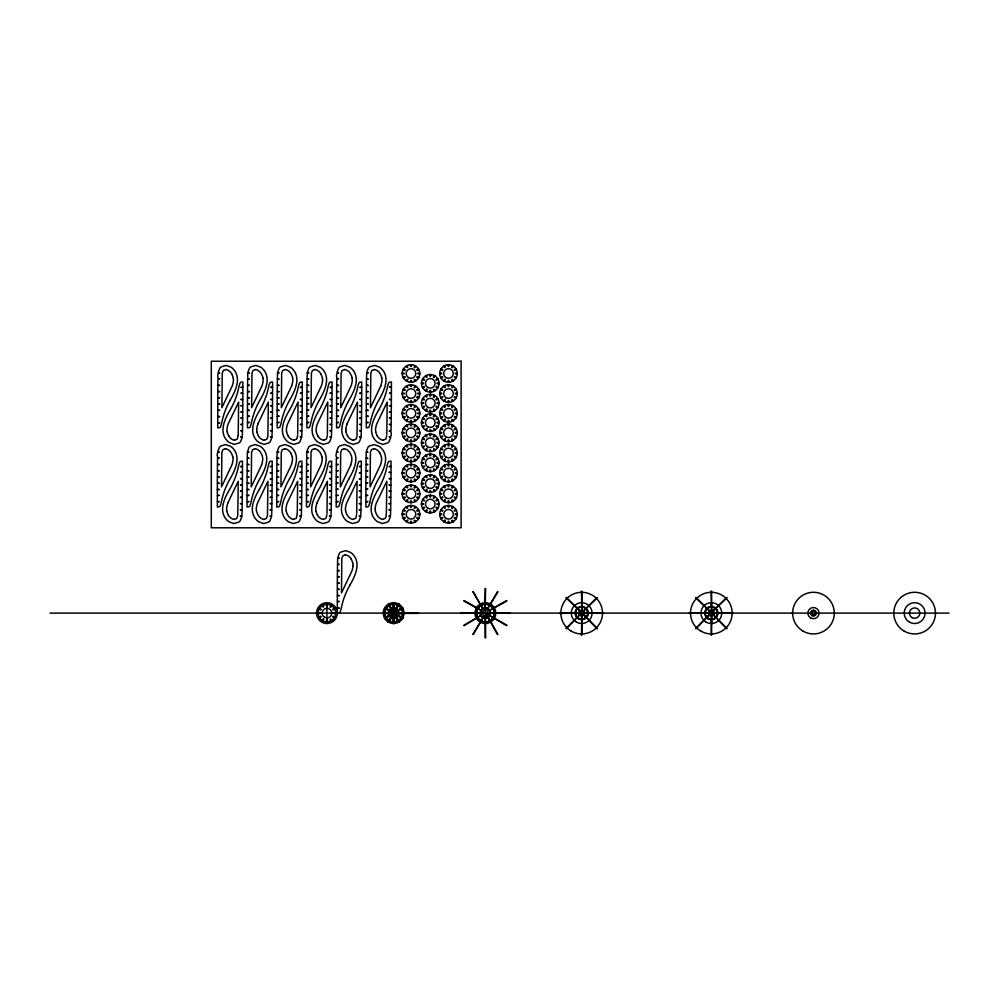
<?xml version="1.0" encoding="UTF-8"?>
<svg xmlns="http://www.w3.org/2000/svg" width="999" height="999" viewBox="0 0 999 999"><rect width="100%" height="100%" fill="white"/><g stroke="black" fill="none" stroke-linecap="round" stroke-linejoin="round"><path stroke-width="1.5" d="M326.548 621.927C325.824 619.43 328.009 619.43 327.285 621.927M326.548 604.295C325.824 606.793 328.009 606.793 327.285 604.295M386.825 613.473L386.825 612.749M393.281 623.026L393.281 619.929L394.006 619.929L394.006 623.026M393.281 603.196L393.281 606.293L394.006 606.293L394.006 603.196M400.462 613.473L400.462 612.749M410.639 523.101C409.915 520.604 412.088 520.604 411.363 523.101M410.639 505.469C409.915 507.954 412.088 507.967 411.363 505.469M410.639 502.647C409.915 500.162 412.088 500.162 411.363 502.647M410.639 485.014C409.915 487.512 412.088 487.512 411.363 485.014M410.639 481.88C409.915 479.395 412.088 479.395 411.363 481.88M410.639 464.248C409.915 466.745 412.088 466.745 411.363 464.26M410.639 461.838C409.915 459.34 412.088 459.34 411.363 461.838M410.639 444.205C409.915 446.69 412.088 446.69 411.363 444.205M410.639 441.67C409.915 439.185 412.088 439.185 411.363 441.67M410.639 424.038C409.915 426.536 412.088 426.536 411.363 424.038M410.639 422.165C409.915 419.667 412.088 419.667 411.363 422.165M410.639 404.533C409.915 407.03 412.088 407.03 411.363 404.533M410.639 402.372C409.915 399.875 412.088 399.875 411.363 402.372M410.639 384.74C409.915 387.237 412.088 387.237 411.363 384.74M410.639 382.305C409.915 379.807 412.088 379.807 411.363 382.305M410.639 364.672C409.915 367.17 412.088 367.17 411.363 364.672M429.895 512.874C429.17 510.377 431.356 510.377 430.619 512.874M429.895 495.242C429.17 497.739 431.356 497.739 430.619 495.242M429.895 492.432C429.17 489.935 431.356 489.935 430.619 492.432M429.895 474.8C429.17 477.297 431.356 477.297 430.619 474.8M429.895 471.665C429.17 469.168 431.356 469.168 430.619 471.665M429.895 454.033C429.17 456.531 431.356 456.531 430.619 454.033M429.895 451.61C429.17 449.113 431.356 449.113 430.619 451.61M429.895 433.978C429.17 436.476 431.356 436.476 430.619 433.978M429.895 431.456C429.17 428.958 431.356 428.958 430.619 431.456M429.895 413.823C429.17 416.321 431.356 416.321 430.619 413.823M429.895 411.938C429.17 409.44 431.356 409.44 430.619 411.938M429.895 394.305C429.17 396.803 431.356 396.803 430.619 394.305M429.895 392.157C429.17 389.66 431.356 389.66 430.619 392.157M429.895 374.525C429.17 377.023 431.356 377.023 430.619 374.525M448.126 523.101C447.402 520.604 449.587 520.604 448.863 523.101M448.139 505.469C447.402 507.954 449.587 507.967 448.863 505.469M448.126 502.647C447.402 500.162 449.587 500.162 448.863 502.647M448.139 485.014C447.402 487.512 449.587 487.512 448.863 485.014M448.126 481.88C447.402 479.395 449.587 479.395 448.863 481.88M448.139 464.248C447.402 466.745 449.587 466.745 448.863 464.26M448.126 461.838C447.402 459.34 449.587 459.34 448.863 461.838M448.139 444.205C447.402 446.69 449.587 446.69 448.863 444.205M448.126 441.67C447.402 439.185 449.587 439.185 448.863 441.67M448.139 424.038C447.402 426.536 449.587 426.536 448.863 424.038M448.126 422.165C447.402 419.667 449.587 419.667 448.863 422.165M448.139 404.533C447.402 407.03 449.587 407.03 448.863 404.533M448.126 402.372C447.402 399.875 449.587 399.875 448.863 402.372M448.139 384.74C447.402 387.237 449.587 387.237 448.863 384.74M448.126 382.305C447.402 379.807 449.587 379.807 448.863 382.305M448.139 364.672C447.402 367.17 449.587 367.17 448.863 364.672M559.79 613.374L579.645 613.111L559.79 612.849M480.544 612.899L460.714 613.374M297.665 434.24L298.064 402.098L287.612 423.901A22.29 22.29 0 0 0 286.388 429.358L286.426 429.657A8.254 8.254 0 0 0 286.563 431.718M297.265 513.411L297.665 481.268L287.213 503.059A22.29 22.29 0 0 0 286.001 508.528L286.026 508.966A8.254 8.254 0 0 0 286.176 510.889M327.372 434.24L327.772 402.098L317.32 423.901A22.29 22.29 0 0 0 316.096 429.358L316.134 429.657A8.254 8.254 0 0 0 316.283 431.718M326.985 513.411L327.372 481.268L316.92 503.059M356.693 513.411L357.093 481.268L346.641 503.059A22.29 22.29 0 0 0 345.417 508.528L345.454 508.966A8.254 8.254 0 0 0 345.592 510.889M386.8 434.24L387.2 402.098L376.748 423.901A22.29 22.29 0 0 0 375.524 429.358L375.562 429.657A8.254 8.254 0 0 0 375.699 431.718M297.252 513.998L296.378 518.169L293.594 519.368M386.376 514.285L386.8 481.268L376.348 503.059A22.29 22.29 0 0 0 375.137 508.528M238.212 435.414L238.636 402.098L228.184 423.901A22.29 22.29 0 0 0 226.96 429.358L226.998 429.657A8.254 8.254 0 0 0 227.148 431.718M326.948 514.685L325.974 518.319L323.301 519.368M356.655 514.685L355.769 518.219L353.147 519.355M386.376 514.685L385.452 518.256L382.729 519.368M238.199 435.539L237.287 439.085L234.565 440.197M297.627 435.539L296.715 439.085L293.981 440.197M327.347 435.514L326.423 439.085L323.701 440.197M386.763 435.539L385.851 439.085L383.117 440.197M292.432 459.552L292.457 459.115A8.254 8.254 0 0 0 292.295 457.192M256.731 429.358L256.718 429.657A8.254 8.254 0 0 0 256.855 431.718M345.866 429.358L345.854 429.657A8.254 8.254 0 0 0 345.991 431.718M233.404 380.382L233.429 379.945A8.254 8.254 0 0 0 233.267 378.022M322.54 380.382L322.565 379.945A8.254 8.254 0 0 0 322.402 378.022M352.984 565.646L352.997 565.209A8.254 8.254 0 0 0 352.847 563.274M369.705 502.947L368.668 506.118A2.56 2.56 0 0 1 367.732 506.793L365.921 507.017L365.909 502.072L367.919 501.56L365.909 501.56L365.909 495.829L367.919 495.317L365.909 495.317L365.909 489.585L367.919 489.06L365.909 489.06L365.921 483.341L367.919 482.817L365.921 482.817L365.934 477.097L367.919 477.097L365.946 476.573L365.971 470.854L367.919 470.854L365.984 470.329L366.034 464.597L367.919 464.597L366.034 464.085L366.109 458.354L367.919 458.354L366.109 457.842L366.271 452.11L367.919 452.11L366.333 451.598L367.894 447.415A6.356 6.356 0 0 1 369.318 446.016L374.275 444.567L378.983 446.266A11.751 11.751 0 0 1 381.243 448.039C389.985 456.993 383.778 470.092 378.471 479.058A75.287 75.287 0 0 0 369.705 502.947M261.588 465.022L251.224 486.875L251.561 452.584L252.572 449.687L255.132 448.751M291.696 385.864L281.331 407.704L281.668 373.414L282.68 370.517L285.239 369.58M350.724 465.022L340.359 486.875L340.696 452.584L341.708 449.687L344.268 448.751M380.819 385.864L370.467 407.704L370.804 373.414L371.815 370.517L374.375 369.58M227.784 503.059L238.237 481.268L237.75 515.546L236.701 518.469L234.166 519.368M257.892 423.901L268.344 402.098L267.857 436.388L266.845 439.273L264.273 440.197M347.028 423.901L357.48 402.098L356.993 436.388L355.944 439.298L353.409 440.197M489.522 615.621L506.868 625.212M489.647 615.396L506.605 625.661M230.307 399.887C235.614 390.921 241.82 377.834 233.079 368.881A11.751 11.751 0 0 0 230.806 367.095L226.099 365.397L221.154 366.858A6.356 6.356 0 0 0 219.73 368.244L218.169 372.427L219.743 372.939C216.746 371.865 217.158 380.007 219.743 378.671L217.944 379.195L217.869 384.915L219.743 385.439L217.869 385.439L217.819 391.158L219.743 391.683L217.807 391.683L217.782 397.402L219.743 397.927L217.77 397.927L217.77 399.325L217.757 403.646L219.743 404.17L217.757 404.17L217.745 409.902L219.743 410.414L217.745 410.414L217.745 416.146L219.743 416.658L217.745 416.658L217.745 422.39L219.743 422.914L217.745 422.914L217.757 427.859L219.568 427.622A2.56 2.56 0 0 0 220.504 426.948L221.541 423.776A75.287 75.287 0 0 1 230.344 399.912M319.443 399.887C324.75 390.921 330.956 377.834 322.215 368.881A11.751 11.751 0 0 0 319.942 367.095L315.234 365.397L310.289 366.858A6.356 6.356 0 0 0 308.866 368.244L307.305 372.427L308.878 372.939L307.242 372.939L307.08 378.671L308.878 379.195L307.08 379.195L307.005 384.915L308.878 385.439L307.005 385.439L306.955 391.158L308.878 391.683L306.943 391.683L306.918 397.402L308.878 397.927L306.905 397.927L306.893 403.646L308.878 403.646L306.893 404.17L306.88 409.902L308.878 409.902L306.88 410.414L306.88 416.146L308.878 416.146L306.88 416.658L306.88 422.39L308.878 422.39L306.88 422.914L306.893 427.859L308.703 427.622A2.56 2.56 0 0 0 309.64 426.948L310.677 423.776A75.287 75.287 0 0 1 319.48 399.912M348.763 479.058C354.071 470.092 360.264 457.005 351.536 448.039A11.751 11.751 0 0 0 349.263 446.266L344.555 444.567L339.61 446.016A6.356 6.356 0 0 0 338.186 447.415L336.626 451.598L338.199 452.11C335.164 450.986 335.427 459.228 338.199 457.842L336.388 458.354L336.326 464.085L338.199 464.597L336.313 464.597L336.263 470.329L338.199 470.854L336.263 470.854L336.226 476.573L338.199 477.097L336.226 477.097L336.213 481.718L336.201 482.817L338.199 482.817L336.201 483.341L336.188 489.06L338.199 489.06L336.188 489.585L336.188 495.317L338.199 495.317L336.188 495.829L336.201 501.56L338.199 501.56L336.201 502.072L336.213 507.017L338.012 506.793A2.56 2.56 0 0 0 338.961 506.118L339.997 502.947A75.287 75.287 0 0 1 348.801 479.083M349.875 585.139C355.194 576.173 361.388 563.086 352.647 554.133A11.751 11.751 0 0 0 350.387 552.347L345.679 550.649L340.721 552.11A6.356 6.356 0 0 0 339.31 553.496L337.737 557.679L339.323 558.204L337.674 558.204L337.525 563.923L339.323 564.447L337.512 564.447L337.437 570.167L339.323 570.691L337.437 570.691L337.387 576.411L339.323 576.935L337.375 576.935L337.35 582.654L339.323 583.179L337.35 583.179L337.325 588.911L339.323 589.422L337.325 589.422L337.312 595.154L339.323 595.666L337.312 595.666L337.312 601.398L339.323 601.398L337.312 601.922L337.312 607.642L339.323 608.166L337.312 608.166L337.325 613.111A10.415 10.415 0 0 1 321.715 622.127A10.415 10.415 0 0 1 321.715 604.095A10.415 10.415 0 0 1 337.325 613.111M259.515 489.035C254.171 497.989 247.914 511.051 256.606 520.042A11.751 11.751 0 0 0 258.866 521.828L263.574 523.551L268.531 522.115A6.356 6.356 0 0 0 269.955 520.729L271.541 516.558L269.955 516.033L271.603 516.046L271.79 510.314L269.992 509.79L271.79 509.802L271.89 504.07L270.017 503.546L271.903 503.546L271.978 497.827L270.042 497.302L271.978 497.302L272.04 491.583L270.067 491.046L272.04 491.058L272.09 485.339L270.092 485.327L272.09 484.815L272.128 479.095L270.13 479.083L272.128 478.571L272.165 472.839L270.155 472.839L272.165 472.327L272.178 466.595L270.18 466.595L272.19 466.083L272.203 461.138L270.392 461.363A2.56 2.56 0 0 0 269.443 462.025L268.394 465.197A75.287 75.287 0 0 1 259.49 489.023M378.758 409.877C373.414 418.818 367.157 431.88 375.849 440.871A11.751 11.751 0 0 0 378.109 442.657L382.817 444.38L387.774 442.944A6.356 6.356 0 0 0 389.198 441.558L390.771 437.387L389.198 436.863C392.232 437.987 391.795 429.682 389.223 431.143L391.034 430.631L391.133 424.9L389.26 424.375L391.146 424.388L391.221 418.656L389.285 418.131L391.221 418.131L391.283 412.412L389.31 411.888L391.283 411.888L391.308 409.078L391.333 406.168L389.335 405.631L391.333 405.644L391.371 399.925L389.373 399.388L391.371 399.4L391.408 393.681L389.398 393.144L391.408 393.156L391.421 387.425L389.423 386.9L391.421 386.913L391.433 381.968L389.635 382.192A2.56 2.56 0 0 0 388.686 382.854L387.637 386.026A75.287 75.287 0 0 1 378.733 409.852M348.651 489.035C343.306 497.989 337.05 511.051 345.741 520.042A11.751 11.751 0 0 0 348.002 521.828L352.709 523.551L357.667 522.115A6.356 6.356 0 0 0 359.091 520.729L360.676 516.558L359.091 516.033L360.739 516.046L360.926 510.314L359.128 509.79L360.926 509.802L361.026 504.07L359.153 503.546L361.039 503.546L361.114 497.827L359.178 497.302L361.114 497.302L361.176 491.583L359.203 491.046L361.176 491.058L361.226 485.339L359.228 485.327L361.226 484.815L361.263 479.095L359.265 479.083L361.263 478.571L361.301 472.839L359.29 472.839L361.301 472.327L361.313 466.595L359.315 466.595L361.326 466.083L361.338 461.138L359.528 461.363A2.56 2.56 0 0 0 358.579 462.025L357.53 465.197A75.287 75.287 0 0 1 348.626 489.023M406.281 380.944A8.829 8.829 0 0 1 406.905 365.671A8.829 8.829 0 0 1 419.817 373.851A8.829 8.829 0 0 1 406.281 380.944L407.28 379.208L407.904 379.583L406.905 381.306M415.097 365.671L414.098 367.407L414.722 367.769L415.721 366.034M406.281 401.011A8.829 8.829 0 0 1 406.905 385.739A8.829 8.829 0 0 1 419.817 393.931A8.829 8.829 0 0 1 406.281 401.011L407.28 399.288L407.904 399.65L406.905 401.373M415.097 385.739L414.098 387.475L414.722 387.837L415.721 386.113M406.281 420.804A8.829 8.829 0 0 1 406.905 405.532A8.829 8.829 0 0 1 419.817 413.711A8.829 8.829 0 0 1 406.281 420.804L407.28 419.068L407.904 419.43L406.905 421.166M415.097 405.532L414.098 407.255L414.722 407.629L415.721 405.894M425.537 390.784A8.829 8.829 0 0 1 426.161 375.524A8.829 8.829 0 0 1 439.073 383.703A8.829 8.829 0 0 1 425.537 390.784L426.536 389.061L427.172 389.423L426.173 391.158M434.353 375.524L433.354 377.247L433.978 377.61L434.99 375.886M406.281 440.309A8.829 8.829 0 0 1 406.905 425.037A8.829 8.829 0 0 1 419.817 433.229A8.829 8.829 0 0 1 406.281 440.309L407.28 438.586L407.904 438.948L406.905 440.671M415.097 425.037L414.098 426.773L414.722 427.135L415.721 425.412M425.537 410.577A8.829 8.829 0 0 1 426.161 395.304A8.829 8.829 0 0 1 439.073 403.484A8.829 8.829 0 0 1 425.537 410.577L426.536 408.841L427.172 409.215L426.173 410.939M434.353 395.304L433.354 397.04L433.978 397.402L434.99 395.666M443.768 380.944A8.829 8.829 0 0 1 444.405 365.671A8.829 8.829 0 0 1 457.317 373.851A8.829 8.829 0 0 1 443.768 380.944L444.767 379.208L445.404 379.583L444.405 381.306M452.584 365.671L451.585 367.407L452.222 367.769L453.221 366.034M406.281 460.464A8.829 8.829 0 0 1 406.905 445.204A8.829 8.829 0 0 1 419.817 453.384A8.829 8.829 0 0 1 406.281 460.464L407.28 458.741L407.904 459.103L406.905 460.839M415.097 445.204L414.098 446.928L414.722 447.29L415.721 445.566M425.537 430.094A8.829 8.829 0 0 1 426.161 414.822A8.829 8.829 0 0 1 439.073 423.002A8.829 8.829 0 0 1 425.537 430.094L426.536 428.359L427.172 428.721L426.173 430.457M434.353 414.822L433.354 416.546L433.978 416.92L434.99 415.184M443.768 401.011A8.829 8.829 0 0 1 444.405 385.739A8.829 8.829 0 0 1 457.317 393.931A8.829 8.829 0 0 1 443.768 401.011L444.767 399.288L445.404 399.65L444.405 401.373M452.584 385.739L451.585 387.475L452.222 387.837L453.221 386.113M322.19 620.566A8.829 8.829 0 0 1 322.827 605.294A8.829 8.829 0 0 1 335.726 613.473A8.829 8.829 0 0 1 322.19 620.566L323.189 618.831L323.826 619.193L322.827 620.928M331.006 605.294L330.007 607.017L330.644 607.392L331.643 605.656M406.281 480.519A8.829 8.829 0 0 1 406.905 465.247A8.829 8.829 0 0 1 419.817 473.439A8.829 8.829 0 0 1 406.281 480.519L407.28 478.796L407.904 479.158L406.905 480.894M415.097 465.259L414.098 466.983L414.722 467.345L415.721 465.621M425.537 450.249A8.829 8.829 0 0 1 426.161 434.977A8.829 8.829 0 0 1 439.073 443.156A8.829 8.829 0 0 1 425.537 450.249L426.536 448.514L427.172 448.876L426.173 450.611M434.353 434.977L433.354 436.713L433.978 437.075L434.99 435.339M443.768 420.804A8.829 8.829 0 0 1 444.405 405.532A8.829 8.829 0 0 1 457.317 413.711A8.829 8.829 0 0 1 443.768 420.804L444.767 419.068L445.404 419.43L444.405 421.166M452.584 405.532L451.585 407.255L452.222 407.629L453.221 405.894M406.281 501.286A8.829 8.829 0 0 1 406.905 486.014A8.829 8.829 0 0 1 419.817 494.205A8.829 8.829 0 0 1 406.281 501.286L407.28 499.562L407.904 499.925L406.905 501.66M415.097 486.026L414.098 487.749L414.722 488.111L415.721 486.388M425.537 470.304A8.829 8.829 0 0 1 426.161 455.032A8.829 8.829 0 0 1 439.073 463.211A8.829 8.829 0 0 1 425.537 470.304L426.536 468.568L427.172 468.931L426.173 470.666M434.353 455.032L433.354 456.755L433.978 457.13L434.99 455.394M443.768 440.309A8.829 8.829 0 0 1 444.405 425.037A8.829 8.829 0 0 1 457.317 433.229A8.829 8.829 0 0 1 443.768 440.309L444.767 438.586L445.404 438.948L444.405 440.671M452.584 425.037L451.585 426.773L452.222 427.135L453.221 425.412M406.281 521.728A8.829 8.829 0 0 1 406.905 506.468A8.829 8.829 0 0 1 419.817 514.647A8.829 8.829 0 0 1 406.281 521.728L407.28 520.004L407.904 520.367L406.905 522.102M415.097 506.468L414.098 508.191L414.722 508.553L415.721 506.83M425.537 491.071A8.829 8.829 0 0 1 426.161 475.799A8.829 8.829 0 0 1 439.073 483.978A8.829 8.829 0 0 1 425.537 491.071L426.536 489.335L427.172 489.697L426.173 491.433M434.353 475.799L433.354 477.522L433.978 477.897L434.99 476.161M443.768 460.464A8.829 8.829 0 0 1 444.405 445.204A8.829 8.829 0 0 1 457.317 453.384A8.829 8.829 0 0 1 443.768 460.464L444.767 458.741L445.404 459.103L444.405 460.839M452.584 445.204L451.585 446.928L452.222 447.29L453.221 445.566M425.537 511.513A8.829 8.829 0 0 1 426.161 496.241A8.829 8.829 0 0 1 439.073 504.42A8.829 8.829 0 0 1 425.537 511.513L426.536 509.777L427.172 510.139L426.173 511.875M434.353 496.241L433.354 497.977L433.978 498.339L434.99 496.603M443.768 480.519A8.829 8.829 0 0 1 444.405 465.247A8.829 8.829 0 0 1 457.317 473.439A8.829 8.829 0 0 1 443.768 480.519L444.767 478.796L445.404 479.158L444.405 480.894M452.584 465.259L451.585 466.983L452.222 467.345L453.221 465.621M443.768 501.286A8.829 8.829 0 0 1 444.405 486.014A8.829 8.829 0 0 1 457.317 494.205A8.829 8.829 0 0 1 443.768 501.286L444.767 499.562L445.404 499.925L444.405 501.66M452.584 486.026L451.585 487.749L452.222 488.111L453.221 486.388M387.562 610.014L387.924 609.378M443.768 521.728A8.829 8.829 0 0 1 444.405 506.468A8.829 8.829 0 0 1 457.317 514.647A8.829 8.829 0 0 1 443.768 521.728L444.767 520.004L445.404 520.367L444.405 522.102M452.584 506.468L451.585 508.191L452.222 508.553L453.221 506.83M388.124 621.94L398.526 603.92M398.176 604.857L397.477 606.88M388.436 622.127L392.907 614.397M394.393 611.825L398.851 604.095M388.761 622.302L399.163 604.27M399.363 616.833L399.725 616.196M472.827 634.328L483.191 617.419L473.276 634.59M497.939 591.883L487.562 608.803L497.49 591.62M482.879 617.857L483.029 617.345A4.933 4.933 0 0 0 490.309 613.111A4.933 4.933 0 0 0 482.904 608.841A4.933 4.933 0 0 0 482.904 617.382L482.829 617.22M566.021 628.408L580.044 614.385L566.396 628.771M596.99 597.439L582.966 611.463L597.365 597.814M695.679 628.408L709.702 614.385L696.053 628.771M726.648 597.439L712.624 611.463L727.01 597.814M472.827 591.883L483.141 608.816M497.477 634.59L488.012 617.157L497.927 634.328M480.756 605.382L480.881 605.307A8.979 8.979 0 0 1 494.368 613.111L494.38 612.961M403.184 377.585L404.92 376.586L405.282 377.222L403.546 378.221M418.456 368.768L416.72 369.767L417.082 370.404L418.818 369.405M403.184 397.652L404.92 396.653L405.282 397.29L403.546 398.289M418.456 388.836L416.72 389.835L417.082 390.472L418.818 389.473M422.44 387.425L424.175 386.426L424.538 387.063L422.802 388.062M437.712 378.609L435.976 379.608L436.351 380.244L438.074 379.245M440.684 377.585L442.407 376.586L442.769 377.222L441.046 378.221M455.944 368.768L454.22 369.767L454.582 370.404L456.318 369.405M403.184 417.445L404.92 416.446L405.282 417.07L403.546 418.069M418.456 408.628L416.72 409.627L417.082 410.252L418.818 409.253M422.44 407.217L424.175 406.218L424.538 406.843L422.802 407.842M437.712 398.401L435.976 399.4L436.351 400.025L438.074 399.026M440.684 397.652L442.407 396.653L442.769 397.29L441.046 398.289M455.944 388.836L454.22 389.835L454.582 390.472L456.318 389.473M403.184 436.95L404.92 435.951L405.282 436.588L403.546 437.587M418.456 428.134L416.72 429.133L417.082 429.77L418.818 428.771M422.44 426.735L424.175 425.736L424.538 426.361L422.802 427.36M437.712 417.919L435.976 418.918L436.351 419.543L438.074 418.544M440.684 417.445L442.407 416.446L442.769 417.07L441.046 418.069M455.944 408.628L454.22 409.627L454.582 410.252L456.318 409.253M403.184 457.105L404.92 456.106L405.282 456.743L403.546 457.742M418.456 448.289L416.72 449.288L417.082 449.925L418.818 448.926M422.44 446.89L424.175 445.891L424.538 446.516L422.802 447.515M437.712 438.074L435.976 439.073L436.351 439.697L438.074 438.698M440.684 436.95L442.407 435.951L442.769 436.588L441.046 437.587M455.944 428.134L454.22 429.133L454.582 429.77L456.318 428.771M403.184 477.16L404.92 476.161L405.282 476.798L403.546 477.797M418.456 468.344L416.72 469.343L417.082 469.98L418.818 468.981M422.44 466.945L424.175 465.946L424.538 466.57L422.802 467.569M437.712 458.129L435.976 459.128L436.351 459.752L438.074 458.753M440.684 457.105L442.407 456.106L442.769 456.743L441.046 457.742M455.944 448.289L454.22 449.288L454.582 449.925L456.318 448.926M403.184 497.927L404.92 496.928L405.282 497.564L403.546 498.563M418.456 489.11L416.72 490.109L417.082 490.746L418.818 489.747M422.44 487.712L424.175 486.713L424.538 487.337L422.802 488.336M437.712 478.896L435.976 479.895L436.351 480.519L438.074 479.52M440.684 477.16L442.407 476.161L442.769 476.798L441.046 477.797M455.944 468.344L454.22 469.343L454.582 469.98L456.318 468.981M403.184 518.369L404.92 517.37L405.282 518.006L403.546 519.005M418.456 509.552L416.72 510.551L417.082 511.188L418.818 510.189M422.44 508.154L424.175 507.155L424.538 507.779L422.802 508.778M437.712 499.338L435.976 500.337L436.351 500.961L438.074 499.962M440.684 497.927L442.407 496.928L442.769 497.564L441.046 498.563M455.944 489.11L454.22 490.109L454.582 490.746L456.318 489.747M440.684 518.369L442.407 517.37L442.769 518.006L441.046 519.005M455.944 509.552L454.22 510.551L454.582 511.188L456.318 510.189M319.106 617.207L320.829 616.196L321.191 616.833L319.468 617.832M334.365 608.379L332.642 609.378L333.004 610.014L334.727 609.015M384.453 617.994L402.472 607.592M384.627 618.319L392.357 613.848M396.216 611.625L402.659 607.904M384.815 618.631L402.847 608.216M482.742 609.065L473.276 591.62M463.898 625.212L481.068 615.297L464.148 625.661M506.605 600.549L489.423 610.476L506.868 600.998M338.149 613.111L339.136 612.874A2.56 2.56 0 0 0 340.085 612.2L341.109 609.028A75.287 75.287 0 0 1 349.912 585.164M264.011 519.355L266.471 518.406L267.47 515.546L267.957 481.268L257.505 503.059A22.29 22.29 0 0 0 256.281 508.528L256.318 508.966A8.254 8.254 0 0 0 256.456 510.889M225.811 369.58L223.252 370.517L222.253 373.301L221.903 407.704L232.268 385.864A22.29 22.29 0 0 0 233.454 380.394M255.519 369.58L252.997 370.492L251.973 373.301L251.623 407.704L261.975 385.864A22.29 22.29 0 0 0 263.174 380.394L263.137 379.945A8.254 8.254 0 0 0 262.987 378.022M314.947 369.58L312.387 370.517L311.388 373.301L311.039 407.704L321.403 385.864A22.29 22.29 0 0 0 322.59 380.394M344.655 369.58L342.133 370.492L341.109 373.301L340.759 407.704L351.111 385.864A22.29 22.29 0 0 0 352.31 380.394L352.272 379.945A8.254 8.254 0 0 0 352.123 378.022M225.424 448.751L222.889 449.662L221.865 452.472L221.516 486.875L231.868 465.022A22.29 22.29 0 0 0 233.067 459.565L233.029 459.115A8.254 8.254 0 0 0 232.879 457.192M284.84 448.751L282.28 449.687L281.281 452.472L280.944 486.875L291.296 465.022A22.29 22.29 0 0 0 292.482 459.565M314.56 448.751L312.025 449.662L311.001 452.472L310.652 486.875L321.004 465.022A22.29 22.29 0 0 0 322.202 459.565L322.165 459.115A8.254 8.254 0 0 0 322.015 457.192M373.976 448.751L371.416 449.687L370.417 452.472L370.08 486.875L380.432 465.022A22.29 22.29 0 0 0 381.618 459.565L381.593 459.115A8.254 8.254 0 0 0 381.431 457.192M345.379 554.832L342.819 555.769L341.82 558.666L341.483 592.956L351.835 571.116A22.29 22.29 0 0 0 353.034 565.646M485.114 588.448L485.114 608.291L485.639 588.448M485.564 617.944L485.639 637.762M402.185 373.127L404.183 373.127L404.183 373.851L402.185 373.851M419.817 373.127L417.819 373.127L417.819 373.851L419.817 373.851M439.685 373.127L441.683 373.127L441.683 373.851L439.685 373.851M457.317 373.127L455.307 373.127L455.307 373.851L457.317 373.851M421.441 382.967L423.439 382.967L423.439 383.703L421.441 383.703M439.073 382.967L437.075 382.967L437.075 383.703L439.073 383.703M402.185 393.194L404.183 393.194L404.183 393.918L402.185 393.918M419.817 393.194L417.819 393.194L417.819 393.918L419.817 393.931M439.685 393.194L441.683 393.194L441.683 393.918L439.685 393.918M457.317 393.194L455.307 393.194L455.307 393.918L457.317 393.931M421.441 402.759L423.439 402.759L423.439 403.484L421.441 403.484M439.073 402.759L437.075 402.759L437.075 403.484L439.073 403.484M402.185 412.987L404.183 412.987L404.183 413.711L402.185 413.711M419.817 412.987L417.819 412.987L417.819 413.711L419.817 413.711M439.685 412.987L441.683 412.987L441.683 413.711L439.685 413.711M457.317 412.987L455.307 412.987L455.307 413.711L457.317 413.711M421.441 422.277L423.439 422.277L423.439 423.002L421.441 423.002M439.073 422.277L437.075 422.277L437.075 423.002L439.073 423.002M402.185 432.492L404.183 432.492L404.183 433.229L402.185 433.229M419.817 432.492L417.819 432.492L417.819 433.229L419.817 433.229M439.685 432.492L441.683 432.492L441.683 433.229L439.685 433.229M457.317 432.492L455.307 432.492L455.307 433.229L457.317 433.229M421.441 442.432L423.439 442.432L423.439 443.156L421.441 443.156M439.073 442.432L437.075 442.432L437.075 443.156L439.073 443.156M402.185 452.647L404.183 452.647L404.183 453.384L402.185 453.384M419.817 452.647L417.819 452.647L417.819 453.384L419.817 453.384M439.685 452.647L441.683 452.647L441.683 453.384L439.685 453.384M457.317 452.647L455.307 452.647L455.307 453.384L457.317 453.384M421.441 462.487L423.439 462.487L423.439 463.211L421.441 463.211M439.073 462.487L437.075 462.487L437.075 463.211L439.073 463.211M402.185 472.702L404.183 472.702L404.183 473.439L402.185 473.439M419.817 472.702L417.819 472.702L417.819 473.439L419.817 473.439M439.685 472.702L441.683 472.702L441.683 473.439L439.685 473.439M457.317 472.702L455.307 472.702L455.307 473.439L457.317 473.439M421.441 483.254L423.439 483.254L423.439 483.978L421.441 483.978M439.073 483.254L437.075 483.254L437.075 483.978L439.073 483.978M402.185 493.469L404.183 493.469L404.183 494.205L402.185 494.205M419.817 493.469L417.819 493.469L417.819 494.205L419.817 494.205M439.685 493.469L441.683 493.469L441.683 494.205L439.685 494.205M457.317 493.469L455.307 493.469L455.307 494.205L457.317 494.205M421.441 503.696L423.439 503.696L423.439 504.42L421.441 504.42M439.073 503.696L437.075 503.696L437.075 504.42L439.073 504.42M402.185 513.911L404.183 513.911L404.183 514.647L402.185 514.647M419.817 513.911L417.819 513.911L417.819 514.647L419.817 514.647M439.685 513.911L441.683 513.911L441.683 514.647L439.685 514.647M457.317 513.911L455.307 513.911L455.307 514.647L457.317 514.647M318.094 612.749L320.105 612.749L320.105 613.473L318.094 613.473M335.726 612.749L333.728 612.749L333.728 613.473L335.726 613.473M383.241 612.749L404.058 612.749M418.306 613.374L398.451 613.374L418.306 612.849M460.714 612.849L480.556 613.374M510.039 612.849L490.197 612.849L510.039 613.374M603.583 612.849L583.753 612.849L603.583 613.374M689.447 612.849L709.29 612.849L689.447 613.374M733.241 612.849L713.411 612.849L733.241 613.374M49.95 613.111L791.333 613.111M791.57 613.111L949.05 613.111M383.241 613.473L404.058 613.473M482.892 617.682L482.867 617.669A5.207 5.207 0 0 0 490.584 613.111L490.584 613.111A5.207 5.207 0 0 0 482.779 608.603A5.207 5.207 0 0 0 482.779 617.619L482.704 617.569M480.856 621.091L480.831 621.078A9.178 9.178 0 0 0 494.555 613.111A9.178 9.178 0 0 0 480.794 605.157A9.178 9.178 0 0 0 480.794 621.053L480.631 620.966M441.046 368.768L442.769 369.767L442.407 370.392L440.684 369.393M456.318 377.585L454.582 376.586L454.22 377.21L455.944 378.221M441.046 388.836L442.769 389.835L442.407 390.472L440.684 389.46M456.318 397.652L454.582 396.653L454.22 397.29L455.944 398.289M422.802 378.609L424.538 379.608L424.175 380.244L422.44 379.245M438.074 387.425L436.351 386.426L435.976 387.063L437.712 388.062M403.546 368.768L405.282 369.767L404.92 370.392L403.184 369.393M418.818 377.585L417.082 376.586L416.72 377.21L418.456 378.221M441.046 408.616L442.769 409.627L442.407 410.252L440.684 409.253M456.318 417.445L454.582 416.446L454.22 417.07L455.944 418.069M422.802 398.401L424.538 399.4L424.175 400.025L422.44 399.026M438.074 407.217L436.351 406.218L435.976 406.843L437.712 407.842M403.546 388.836L405.282 389.835L404.92 390.472L403.184 389.46M418.818 397.652L417.082 396.653L416.72 397.29L418.456 398.289M441.046 428.134L442.769 429.133L442.407 429.77L440.684 428.771M456.318 436.95L454.582 435.951L454.22 436.588L455.944 437.587M422.802 417.907L424.538 418.906L424.175 419.543L422.44 418.544M438.074 426.735L436.351 425.724L435.976 426.361L437.712 427.36M403.546 408.616L405.282 409.627L404.92 410.252L403.184 409.253M418.818 417.445L417.082 416.446L416.72 417.07L418.456 418.069M441.046 448.289L442.769 449.288L442.407 449.925L440.684 448.926M456.318 457.105L454.582 456.106L454.22 456.743L455.944 457.742M422.802 438.062L424.538 439.073L424.175 439.697L422.44 438.698M438.074 446.89L436.351 445.891L435.976 446.516L437.712 447.515M403.546 428.134L405.282 429.133L404.92 429.77L403.184 428.771M418.818 436.95L417.082 435.951L416.72 436.588L418.456 437.587M441.046 468.344L442.769 469.343L442.407 469.98L440.684 468.981M456.318 477.16L454.582 476.161L454.22 476.798L455.944 477.797M422.802 458.116L424.538 459.115L424.175 459.752L422.44 458.753M438.074 466.945L436.351 465.934L435.976 466.57L437.712 467.569M403.546 448.289L405.282 449.288L404.92 449.925L403.184 448.926M418.818 457.105L417.082 456.106L416.72 456.743L418.456 457.742M441.046 489.11L442.769 490.109L442.407 490.746L440.684 489.747M456.318 497.927L454.582 496.928L454.22 497.564L455.944 498.563M422.802 478.883L424.538 479.882L424.175 480.519L422.44 479.52M438.074 487.712L436.351 486.7L435.976 487.337L437.712 488.336M403.546 468.344L405.282 469.343L404.92 469.98L403.184 468.981M418.818 477.16L417.082 476.161L416.72 476.798L418.456 477.797M441.046 509.552L442.769 510.551L442.407 511.188L440.684 510.189M456.318 518.369L454.582 517.37L454.22 518.006L455.944 519.005M422.802 499.338L424.538 500.337L424.175 500.961L422.44 499.962M438.074 508.154L436.351 507.155L435.976 507.779L437.712 508.778M418.818 497.927L417.082 496.928L416.72 497.564L418.456 498.563M403.546 489.11L405.282 490.109L404.92 490.746L403.184 489.747M403.546 509.552L405.282 510.551L404.92 511.188L403.184 510.189M418.818 518.369L417.082 517.37L416.72 518.006L418.456 519.005M464.148 600.549L481.331 610.476L463.898 600.998M490.534 616.083L485.377 613.111L488.349 618.256M396.74 607.017L397.365 607.392M384.815 607.592L402.847 617.994M384.627 607.904L391.071 611.625M394.93 613.848L402.659 618.319M384.453 608.216L402.472 618.631M389.922 618.831L390.547 619.193M319.468 608.379L321.191 609.378L320.829 610.014L319.106 609.015M334.727 617.195L333.004 616.196L332.642 616.833L334.365 617.832M696.053 597.439L710.077 611.463L695.679 597.814M727.01 628.408L712.986 614.385L726.648 628.771M566.396 597.439L580.419 611.463L566.021 597.814M597.365 628.408L583.329 614.385L596.99 628.771M399.363 609.378L399.725 610.014M388.761 603.908L399.163 621.94M388.436 604.095L392.907 611.825M394.393 614.397L398.851 622.127M388.124 604.283L398.539 622.302M387.562 616.196L387.924 616.833M444.405 365.671C446.278 367.47 444.393 368.569 443.768 366.034M453.221 380.944C452.597 378.421 450.711 379.508 452.584 381.306M444.405 385.739C446.278 387.537 444.393 388.636 443.768 386.101M453.221 401.011C452.597 398.489 450.711 399.575 452.584 401.373M444.405 405.532C446.278 407.33 444.393 408.416 443.768 405.894M453.221 420.804C452.597 418.269 450.711 419.368 452.584 421.166M426.173 375.524C428.047 377.322 426.161 378.409 425.537 375.886M434.99 390.784C434.365 388.261 432.48 389.36 434.353 391.158M444.405 425.037C446.278 426.835 444.393 427.934 443.768 425.412M453.221 440.309C452.597 437.787 450.711 438.873 452.584 440.671M426.173 395.304C428.047 397.103 426.161 398.189 425.537 395.666M434.99 410.577C434.365 408.054 432.48 409.14 434.353 410.939M406.905 365.671C408.791 367.47 406.893 368.569 406.281 366.034M415.721 380.944C415.109 378.421 413.224 379.508 415.097 381.306M444.405 445.192C446.278 447.003 444.393 448.089 443.768 445.566M453.221 460.464C452.597 457.942 450.711 459.028 452.584 460.839M426.173 414.822C428.047 416.62 426.161 417.707 425.537 415.184M434.99 430.094C434.365 427.56 432.48 428.658 434.353 430.457M406.905 385.739C408.791 387.537 406.893 388.636 406.281 386.101M415.721 401.011C415.109 398.489 413.224 399.575 415.097 401.373M444.405 465.247C446.278 467.045 444.393 468.144 443.768 465.621M453.221 480.519C452.597 477.997 450.711 479.083 452.584 480.881M426.173 434.977C428.047 436.775 426.161 437.862 425.537 435.339M434.99 450.249C434.365 447.714 432.48 448.813 434.353 450.611M406.905 405.532C408.791 407.33 406.893 408.416 406.281 405.894M415.721 420.804C415.109 418.269 413.224 419.368 415.097 421.166M444.405 486.014C446.278 487.812 444.393 488.911 443.768 486.388M453.221 501.286C452.597 498.763 450.711 499.85 452.584 501.648M426.173 455.032C428.047 456.83 426.161 457.917 425.537 455.394M434.99 470.304C434.365 467.769 432.48 468.868 434.353 470.666M406.905 425.037C408.791 426.835 406.893 427.934 406.281 425.412M415.721 440.309C415.109 437.787 413.224 438.873 415.097 440.671M444.405 506.468C446.278 508.266 444.393 509.353 443.768 506.83M453.221 521.728C452.597 519.205 450.711 520.304 452.584 522.102M426.173 475.799C428.047 477.597 426.161 478.683 425.537 476.161M434.99 491.071C434.365 488.536 432.48 489.635 434.353 491.433M406.905 445.192C408.791 447.003 406.893 448.089 406.281 445.566M415.721 460.464C415.109 457.942 413.224 459.028 415.097 460.839M426.173 496.241C428.047 498.039 426.161 499.125 425.537 496.603M434.99 511.513C434.365 508.991 432.48 510.077 434.353 511.875M406.905 465.247C408.791 467.045 406.893 468.144 406.281 465.621M415.721 480.519C415.109 477.997 413.224 479.083 415.097 480.881M406.905 486.014C408.791 487.812 406.893 488.911 406.281 486.388M415.721 501.286C415.109 498.763 413.224 499.85 415.097 501.648M406.905 506.468C408.791 508.266 406.893 509.353 406.281 506.83M415.721 521.728C415.109 519.205 413.224 520.304 415.097 522.102M388.998 604.333L390.547 607.017L389.922 607.38L388.374 604.707M398.913 621.515L397.365 618.831L396.74 619.193L398.289 621.878M322.827 605.294C324.7 607.092 322.814 608.179 322.19 605.656M331.643 620.566C331.019 618.031 329.133 619.13 331.006 620.928M379.845 453.059L380.694 454.895A18.944 18.944 0 0 1 381.181 456.331L381.381 457.018M320.804 373.888L321.666 375.724A18.944 18.944 0 0 1 322.153 377.16L322.352 377.847M351.248 559.14L352.11 560.988A18.944 18.944 0 0 1 352.585 562.412L352.784 563.099M290.709 453.059L291.558 454.895A18.944 18.944 0 0 1 292.045 456.331L292.12 456.58M231.668 373.888L232.53 375.724A18.944 18.944 0 0 1 233.017 377.16L233.217 377.847M377.26 435.826L376.486 434.165A18.944 18.944 0 0 1 375.949 432.592L375.774 431.98M347.54 435.826L346.74 434.103A18.944 18.944 0 0 1 346.241 432.592L346.066 431.98M317.832 435.826L317.058 434.165A18.944 18.944 0 0 1 316.521 432.592L316.358 431.98M288.124 435.826L287.35 434.165A18.944 18.944 0 0 1 286.813 432.592L286.638 431.98M317.457 515.034L316.608 513.186A18.944 18.944 0 0 1 316.134 511.763L315.946 511.113M258.429 435.876L257.605 434.103A18.944 18.944 0 0 1 257.105 432.592L256.93 431.98M228.696 435.826L227.922 434.165A18.944 18.944 0 0 1 227.385 432.592L227.223 431.98M228.321 515.034L227.497 513.261A18.944 18.944 0 0 1 226.998 511.763L226.81 511.113M351.561 456.63L351.473 456.331A18.944 18.944 0 0 0 350.986 454.895L350.125 453.059A8.804 8.804 0 0 0 344.293 448.638M262.425 456.63L262.337 456.331A18.944 18.944 0 0 0 261.85 454.895L260.989 453.059A8.804 8.804 0 0 0 255.157 448.638M321.953 457.018L321.765 456.331A18.944 18.944 0 0 0 321.278 454.895L320.417 453.059A8.804 8.804 0 0 0 314.573 448.638M375.374 511.113L375.549 511.763A18.944 18.944 0 0 0 376.036 513.186L376.885 515.034A8.804 8.804 0 0 0 382.704 519.48M345.666 511.113L345.841 511.763A18.944 18.944 0 0 0 346.316 513.186L347.177 515.034A8.804 8.804 0 0 0 352.997 519.48M286.238 511.113L286.413 511.763A18.944 18.944 0 0 0 286.9 513.186L287.749 515.034A8.804 8.804 0 0 0 293.569 519.48M256.531 511.113L256.706 511.763A18.944 18.944 0 0 0 257.18 513.186L258.042 515.034A8.804 8.804 0 0 0 263.861 519.48M381.78 377.847L381.593 377.197A18.944 18.944 0 0 0 381.094 375.724L380.232 373.888A8.804 8.804 0 0 0 374.4 369.468M352.06 377.847L351.885 377.197A18.944 18.944 0 0 0 351.386 375.724L350.524 373.888A8.804 8.804 0 0 0 344.68 369.468M292.645 377.847L292.457 377.197A18.944 18.944 0 0 0 291.958 375.724L291.096 373.888A8.804 8.804 0 0 0 285.264 369.468M262.924 377.847L262.749 377.197A18.944 18.944 0 0 0 262.25 375.724L261.388 373.888A8.804 8.804 0 0 0 255.544 369.468M232.817 457.018L232.63 456.331A18.944 18.944 0 0 0 232.143 454.895L231.281 453.059A8.804 8.804 0 0 0 225.437 448.638M813.473 610.227L813.473 611.051M813.473 615.172L813.473 615.983M711.613 591.208L711.613 611.051L711.088 591.208M711.613 635.002L711.613 615.172L711.088 635.002M711.35 602.697L711.35 607.155M711.35 611.625L711.35 616.083M711.35 619.055L711.35 623.513M581.955 591.208L581.955 611.051L581.43 591.208M581.955 635.002L581.955 615.172L581.43 635.002M581.693 602.697L581.693 607.155M581.693 611.625L581.693 616.083M581.693 619.055L581.693 623.513M485.377 607.155L485.377 619.055M485.114 617.931L485.114 637.762M394.006 602.697L394.006 623.513M393.643 602.697L393.643 611.625M393.643 614.597L393.643 623.513M393.281 602.697L393.281 623.513M326.91 602.697L326.91 623.513M494.368 613.111A8.979 8.979 0 0 1 480.881 620.891L481.006 620.978A8.979 8.979 0 0 1 480.881 605.332M583.965 614.01A2.448 2.448 0 0 1 580.007 614.885A2.448 2.448 0 0 1 580.681 610.889M582.704 610.889A2.448 2.448 0 0 1 583.965 612.212M712.362 610.889A2.448 2.448 0 0 1 713.261 614.622A2.448 2.448 0 0 1 709.427 614.622A2.448 2.448 0 0 1 710.326 610.889M345.404 554.72A8.804 8.804 0 0 1 351.298 559.115M225.836 369.468A8.804 8.804 0 0 1 231.731 373.851M234.54 440.309A8.804 8.804 0 0 1 228.671 435.901M234.141 519.48A8.804 8.804 0 0 1 228.272 515.072M226.748 510.889A8.254 8.254 0 0 1 226.611 508.966L226.623 508.528A22.29 22.29 0 0 1 227.847 503.084M264.248 440.309A8.804 8.804 0 0 1 258.379 435.901M256.681 429.358A22.29 22.29 0 0 1 257.954 423.913M262.587 457.192A8.254 8.254 0 0 1 262.725 459.115L262.725 459.478A22.29 22.29 0 0 1 261.526 465.01M292.695 378.022A8.254 8.254 0 0 1 292.832 379.945L292.832 380.382A22.29 22.29 0 0 1 291.633 385.839M293.968 440.309A8.804 8.804 0 0 1 288.087 435.901M284.865 448.638A8.804 8.804 0 0 1 290.759 453.022M314.972 369.468A8.804 8.804 0 0 1 320.866 373.851M323.676 440.309A8.804 8.804 0 0 1 317.807 435.901M323.276 519.48A8.804 8.804 0 0 1 317.407 515.072M315.884 510.889A8.254 8.254 0 0 1 315.746 508.966L315.759 508.528A22.29 22.29 0 0 1 316.983 503.084M353.384 440.309A8.804 8.804 0 0 1 347.515 435.901M345.816 429.358A22.29 22.29 0 0 1 347.09 423.913M351.723 457.192A8.254 8.254 0 0 1 351.86 459.115L351.86 459.478A22.29 22.29 0 0 1 350.661 465.01M381.83 378.022A8.254 8.254 0 0 1 381.968 379.945L381.968 380.382A22.29 22.29 0 0 1 380.769 385.839M383.104 440.309A8.804 8.804 0 0 1 377.222 435.901M374.001 448.638A8.804 8.804 0 0 1 379.895 453.022M375.312 510.889A8.254 8.254 0 0 1 375.174 508.966M217.345 489.585L217.345 495.317L219.355 495.317L217.345 495.829L217.345 501.56L219.355 501.56L217.345 502.072L217.357 507.017L219.168 506.793A2.56 2.56 0 0 0 220.117 506.118L221.154 502.947A75.287 75.287 0 0 1 229.945 479.083C235.19 470.067 241.433 457.005 232.692 448.039A11.751 11.751 0 0 0 230.419 446.266L225.712 444.567L220.754 446.016A6.356 6.356 0 0 0 219.343 447.415L217.782 451.598L219.355 452.11C216.308 450.986 216.583 459.228 219.355 457.842L217.545 458.354L217.47 464.085L219.355 464.597L217.47 464.597L217.42 470.329L219.355 470.854L217.42 470.854L217.382 476.573L219.355 477.097L217.382 477.097L217.357 482.817L219.355 483.341L217.357 483.341L217.345 489.06L219.355 489.585L217.345 489.585M247.053 489.585L247.053 495.317L249.063 495.317L247.053 495.829L247.065 501.56L249.063 501.56L247.065 502.072L247.078 507.017L248.876 506.793A2.56 2.56 0 0 0 249.825 506.118L250.861 502.947A75.287 75.287 0 0 1 259.665 479.083C264.897 470.067 271.154 457.005 262.4 448.039A11.751 11.751 0 0 0 260.127 446.266L255.419 444.567L250.474 446.016A6.356 6.356 0 0 0 249.051 447.415L247.49 451.598L249.063 452.11L247.427 452.11L247.265 457.842L249.063 458.354L247.252 458.354L247.19 464.085L249.063 464.597L247.178 464.597L247.128 470.329L249.063 470.854L247.128 470.854L247.09 476.573L249.063 477.097L247.09 477.097L247.065 482.817L249.063 483.341L247.065 483.341L247.065 489.06L249.063 489.585L247.053 489.585M247.452 410.414L247.452 416.146L249.463 416.146L247.452 416.658L247.452 422.39L249.463 422.39L247.452 422.914L247.465 427.859L249.275 427.622A2.56 2.56 0 0 0 250.225 426.948L251.248 423.776A75.287 75.287 0 0 1 260.052 399.912C265.284 390.896 271.541 377.847 262.799 368.881A11.751 11.751 0 0 0 260.527 367.095L255.819 365.397L250.861 366.858A6.356 6.356 0 0 0 249.45 368.244L247.877 372.427L249.463 372.939L247.814 372.939L247.665 378.671L249.463 379.195L247.652 379.195L247.577 384.915L249.463 385.439L247.577 385.439L247.527 391.158L249.463 391.683L247.527 391.683L247.49 397.402L249.463 397.927L247.49 397.927L247.465 403.646L249.463 404.17L247.465 404.17L247.452 409.902L249.463 410.414L247.452 410.414M276.773 489.585L276.773 495.317L278.783 495.317L276.773 495.829L276.773 501.56L278.783 501.56L276.773 502.072L276.785 507.017L278.596 506.793A2.56 2.56 0 0 0 279.533 506.118L280.569 502.947A75.287 75.287 0 0 1 289.373 479.083C294.605 470.067 300.861 457.005 292.108 448.039A11.751 11.751 0 0 0 289.847 446.266L285.14 444.567L280.182 446.016A6.356 6.356 0 0 0 278.758 447.415L277.198 451.598L278.783 452.11L277.135 452.11L276.973 457.842L278.783 458.354L276.973 458.354L276.898 464.085L278.783 464.597L276.898 464.597L276.848 470.329L278.783 470.854L276.835 470.854L276.81 476.573L278.783 477.097L276.798 477.097L276.785 482.817L278.783 483.341L276.785 483.341L276.773 489.06L278.783 489.585L276.773 489.585M277.16 410.414L277.16 416.146L279.171 416.146L277.16 416.658L277.173 422.39L279.171 422.39L277.173 422.914L277.173 427.859L278.983 427.622A2.56 2.56 0 0 0 279.932 426.948L280.969 423.776A75.287 75.287 0 0 1 289.772 399.912C295.005 390.896 301.261 377.847 292.507 368.881A11.751 11.751 0 0 0 290.234 367.095L285.527 365.397L280.569 366.858A6.356 6.356 0 0 0 279.158 368.244L277.597 372.427L279.171 372.939L277.535 372.939L277.372 378.671L279.171 379.195L277.36 379.195L277.297 384.915L279.171 385.439L277.285 385.439L277.235 391.158L279.171 391.683L277.235 391.683L277.198 397.402L279.171 397.927L277.198 397.927L277.173 403.646L279.171 404.17L277.173 404.17L277.16 409.902L279.171 410.414L277.16 410.414M306.481 489.585L306.481 495.317L308.491 495.317L306.481 495.829L306.481 501.56L308.491 501.56L306.481 502.072L306.493 507.017L308.304 506.793A2.56 2.56 0 0 0 309.253 506.118L310.277 502.947A75.287 75.287 0 0 1 319.081 479.083C324.325 470.067 330.569 457.005 321.828 448.039A11.751 11.751 0 0 0 319.555 446.266L314.847 444.567L309.89 446.016A6.356 6.356 0 0 0 308.479 447.415L306.918 451.598L308.491 452.11L306.843 452.11L306.693 457.842L308.491 458.354L306.681 458.354L306.606 464.085L308.491 464.597L306.606 464.597L306.556 470.329L308.491 470.854L306.556 470.854L306.518 476.573L308.491 477.097L306.518 477.097L306.493 482.817L308.491 483.341L306.493 483.341L306.481 489.06L308.491 489.585L306.481 489.585M336.588 410.414L336.588 416.146L338.599 416.146L336.588 416.658L336.588 422.39L338.599 422.39L336.588 422.914L336.601 427.859L338.411 427.622A2.56 2.56 0 0 0 339.36 426.948L340.384 423.776A75.287 75.287 0 0 1 349.188 399.912C354.42 390.896 360.676 377.847 351.935 368.881A11.751 11.751 0 0 0 349.662 367.095L344.955 365.397L339.997 366.858A6.356 6.356 0 0 0 338.586 368.244L337.013 372.427L338.599 372.939C335.539 371.853 336.051 380.007 338.599 378.671L336.788 379.195L336.713 384.915L338.599 385.439L336.713 385.439L336.663 391.158L338.599 391.683L336.663 391.683L336.626 397.402L338.599 397.927L336.626 397.927L336.601 403.646L338.599 404.17L336.601 404.17L336.588 409.902L338.599 410.414L336.588 410.414M366.296 410.414L366.296 416.146L368.306 416.146L366.296 416.658L366.308 422.39L368.306 422.39L366.308 422.914L366.308 427.859L368.119 427.622A2.56 2.56 0 0 0 369.068 426.948L370.105 423.776A75.287 75.287 0 0 1 378.908 399.912C384.14 390.896 390.397 377.847 381.643 368.881A11.751 11.751 0 0 0 379.37 367.095L374.662 365.397L369.705 366.858A6.356 6.356 0 0 0 368.294 368.244L366.733 372.427L368.306 372.939L366.67 372.939L366.508 378.671L368.306 379.195L366.496 379.195L366.433 384.915L368.306 385.439L366.421 385.439L366.371 391.158L368.306 391.683L366.371 391.683L366.333 397.402L368.306 397.927L366.333 397.927L366.308 403.646L368.306 404.17L366.308 404.17L366.296 409.902L368.306 410.414L366.296 410.414M242.47 466.595L242.457 472.327L240.447 472.315L242.445 472.839L242.42 478.571L240.409 478.558L242.42 479.095L242.382 484.815L240.384 484.802L242.382 485.339L242.332 491.058L240.359 491.046L242.332 491.583L242.27 497.302L240.334 497.302L242.257 497.827L242.183 503.546L240.309 503.546L242.183 504.07L242.083 509.802L240.272 509.79L242.07 510.314L241.883 516.046L240.247 516.033L241.82 516.558L240.247 520.729A6.356 6.356 0 0 1 238.823 522.115L233.853 523.551L229.158 521.828A11.751 11.751 0 0 1 226.898 520.042C218.207 511.051 224.463 497.989 229.807 489.035A75.287 75.287 0 0 0 238.674 465.197L239.735 462.025A2.56 2.56 0 0 1 240.672 461.363L242.482 461.138L242.47 466.083L240.472 466.595L242.47 466.595M242.869 387.425L242.844 393.156L240.834 393.144L242.844 393.681L242.819 399.4L240.809 399.388L242.819 399.925L242.782 405.644L240.784 405.631L242.769 406.168L242.732 411.888L240.759 411.888L242.72 412.412L242.67 418.131L240.722 418.131L242.657 418.656L242.582 424.388L240.697 424.375L242.57 424.9L242.482 430.631L240.672 430.619L242.47 431.143L242.282 436.875L240.647 436.863L242.22 437.387L240.634 441.558A6.356 6.356 0 0 1 239.211 442.944L234.253 444.38L229.558 442.657A11.751 11.751 0 0 1 227.285 440.871C218.594 431.88 224.85 418.818 230.207 409.877A75.287 75.287 0 0 0 239.073 386.026L240.122 382.854A2.56 2.56 0 0 1 241.071 382.192L242.882 381.968L242.869 386.913L240.859 387.425L242.869 387.425M272.577 387.425L272.552 393.156L270.554 393.144L272.552 393.681L272.527 399.4L270.517 399.388L272.527 399.925L272.49 405.644L270.492 405.631L272.49 406.168L272.44 411.888L270.467 411.888L272.44 412.412L272.377 418.131L270.442 418.131L272.365 418.656L272.29 424.388L270.404 424.375L272.29 424.9L272.19 430.631L270.379 430.619L272.178 431.143L271.99 436.875L270.354 436.863L271.928 437.387L270.342 441.558A6.356 6.356 0 0 1 268.918 442.944L263.961 444.38L259.265 442.657A11.751 11.751 0 0 1 257.005 440.871C248.314 431.88 254.558 418.818 259.915 409.877A75.287 75.287 0 0 0 268.781 386.026L269.83 382.854A2.56 2.56 0 0 1 270.779 382.192L272.59 381.968L272.577 386.913L270.579 387.425L272.577 387.425M301.898 466.595L301.873 472.327L299.862 472.315L301.873 472.839L301.848 478.571L299.837 478.558L301.848 479.095L301.81 484.815L299.812 484.802L301.798 485.339L301.76 491.058L299.787 491.046L301.748 491.583L301.698 497.302L299.75 497.302L301.686 497.827L301.611 503.546L299.725 503.546L301.611 504.07L301.511 509.802L299.7 509.79L301.498 510.314L301.311 516.046L299.675 516.033L301.248 516.558L299.663 520.729A6.356 6.356 0 0 1 298.239 522.115L293.281 523.551L288.586 521.828A11.751 11.751 0 0 1 286.326 520.042C277.622 511.051 283.878 497.989 289.235 489.035A75.287 75.287 0 0 0 298.102 465.197L299.151 462.025A2.56 2.56 0 0 1 300.1 461.363L301.91 461.138L301.898 466.083L299.887 466.595L301.898 466.595M302.285 387.425L302.272 393.156L300.262 393.144L302.272 393.681L302.235 399.4L300.237 399.388L302.235 399.925L302.197 405.644L300.2 405.631L302.197 406.168L302.148 411.888L300.175 411.888L302.148 412.412L302.085 418.131L300.15 418.131L302.085 418.656L302.01 424.388L300.125 424.375L301.998 424.9L301.898 430.631L300.1 430.619L301.898 431.143L301.71 436.875L300.062 436.863L301.636 437.387L300.062 441.558A6.356 6.356 0 0 1 298.639 442.944L293.681 444.38L288.973 442.657A11.751 11.751 0 0 1 286.713 440.871C278.022 431.88 284.278 418.818 289.623 409.877A75.287 75.287 0 0 0 298.501 386.026L299.55 382.854A2.56 2.56 0 0 1 300.499 382.192L302.297 381.968L302.285 386.913L300.287 387.425L302.285 387.425M331.606 466.595L331.593 472.327L329.583 472.315L331.581 472.839L331.556 478.571L329.545 478.558L331.556 479.095L331.518 484.815L329.52 484.802L331.518 485.339L331.468 491.058L329.495 491.046L331.468 491.583L331.406 497.302L329.47 497.302L331.393 497.827L331.318 503.546L329.445 503.546L331.318 504.07L331.218 509.802L329.408 509.79L331.206 510.314L331.019 516.046L329.383 516.033L330.956 516.558L329.383 520.729A6.356 6.356 0 0 1 327.959 522.115L322.989 523.551L318.294 521.828A11.751 11.751 0 0 1 316.034 520.042C307.342 511.051 313.599 497.989 318.943 489.035A75.287 75.287 0 0 0 327.809 465.197L328.858 462.025A2.56 2.56 0 0 1 329.807 461.363L331.618 461.138L331.606 466.083L329.608 466.595L331.606 466.595M332.005 387.425L331.98 393.156L329.97 393.144L331.98 393.681L331.955 399.4L329.945 399.388L331.943 399.925L331.918 405.644L329.92 405.631L331.905 406.168L331.868 411.888L329.895 411.888L331.855 412.412L331.805 418.131L329.857 418.131L331.793 418.656L331.718 424.388L329.832 424.375L331.705 424.9L331.618 430.631L329.807 430.619L331.606 431.143L331.418 436.875L329.782 436.863L331.356 437.387L329.77 441.558A6.356 6.356 0 0 1 328.346 442.944L323.389 444.38L318.693 442.657A11.751 11.751 0 0 1 316.421 440.871C307.729 431.88 313.986 418.818 319.343 409.877A75.287 75.287 0 0 0 328.209 386.026L329.258 382.854A2.56 2.56 0 0 1 330.207 382.192L332.018 381.968L332.005 386.913L329.995 387.425L332.005 387.425M361.713 387.425L361.688 393.156L359.69 393.144L361.688 393.681L361.663 399.4L359.652 399.388L361.663 399.925L361.626 405.644L359.628 405.631L361.626 406.168L361.576 411.888L359.603 411.888L361.576 412.412L361.513 418.131L359.578 418.131L361.501 418.656L361.426 424.388L359.54 424.375L361.426 424.9L361.326 430.631L359.515 430.619L361.313 431.143L361.126 436.875L359.49 436.863L361.064 437.387L359.478 441.558A6.356 6.356 0 0 1 358.054 442.944L353.097 444.38L348.401 442.657A11.751 11.751 0 0 1 346.141 440.871C337.45 431.88 343.693 418.818 349.051 409.877A75.287 75.287 0 0 0 357.917 386.026L358.966 382.854A2.56 2.56 0 0 1 359.915 382.192L361.725 381.968L361.713 386.913L359.715 387.425L361.713 387.425M391.034 466.595L391.009 472.327L388.998 472.315L391.009 472.839L390.984 478.571L388.973 478.558L390.984 479.095L390.946 484.815L388.948 484.802L390.934 485.339L390.896 491.058L388.923 491.046L390.884 491.583L390.834 497.302L388.886 497.302L390.821 497.827L390.746 503.546L388.861 503.546L390.746 504.07L390.646 509.802L388.836 509.79L390.634 510.314L390.447 516.046L388.811 516.033L390.384 516.558L388.798 520.729A6.356 6.356 0 0 1 387.375 522.115L382.417 523.551L377.722 521.828A11.751 11.751 0 0 1 375.462 520.042C366.758 511.051 373.014 497.989 378.371 489.035A75.287 75.287 0 0 0 387.237 465.197L388.286 462.025A2.56 2.56 0 0 1 389.235 461.363L391.046 461.138L391.034 466.083L389.023 466.595L391.034 466.595M461.113 361.238L211.288 361.238L211.288 527.784L461.113 527.784L461.113 361.238M480.169 622.127A10.415 10.415 0 0 0 495.791 613.111A10.415 10.415 0 0 0 480.169 604.095A10.415 10.415 0 0 0 480.169 622.127M480.669 621.253A9.416 9.416 0 0 0 494.792 613.111A9.416 9.416 0 0 0 480.669 604.957A9.416 9.416 0 0 0 480.669 621.253M482.979 617.27A4.808 4.808 0 0 0 490.184 613.111A4.808 4.808 0 0 0 482.979 608.94A4.808 4.808 0 0 0 482.979 617.27M480.969 620.754A8.829 8.829 0 0 0 494.205 613.111A8.829 8.829 0 0 0 480.969 605.469A8.829 8.829 0 0 0 480.969 620.754M483.941 615.596A2.885 2.885 0 0 0 488.261 613.111A2.885 2.885 0 0 0 483.941 610.614A2.885 2.885 0 0 0 483.941 615.596M578.571 618.518A6.244 6.244 0 0 0 587.936 613.111A6.244 6.244 0 0 0 578.571 607.704A6.244 6.244 0 0 0 578.571 618.518M580.656 614.909A2.085 2.085 0 0 0 583.766 613.111A2.173 2.173 0 0 0 580.606 611.226A2.173 2.173 0 0 0 580.606 614.984A2.173 2.173 0 0 0 583.866 613.111A2.085 2.085 0 0 0 580.656 611.301A2.085 2.085 0 0 0 580.656 614.909M578.658 618.356A6.056 6.056 0 0 0 587.749 613.111A6.056 6.056 0 0 0 578.658 607.854A6.056 6.056 0 0 0 578.658 618.356M578.371 618.868A6.656 6.656 0 0 0 588.336 613.111A6.656 6.656 0 0 0 578.371 607.355A6.656 6.656 0 0 0 578.371 618.868M580.257 615.596A2.885 2.885 0 0 0 584.577 613.111A2.885 2.885 0 0 0 580.257 610.614A2.885 2.885 0 0 0 580.257 615.596M576.485 622.127A10.415 10.415 0 0 0 592.095 613.111A10.415 10.415 0 0 0 576.485 604.095A10.415 10.415 0 0 0 576.485 622.127M571.278 631.143A20.817 20.817 0 0 0 602.509 613.111A20.817 20.817 0 0 0 571.278 595.079A20.817 20.817 0 0 0 571.278 631.143M708.016 618.868A6.656 6.656 0 0 0 717.994 613.111A6.656 6.656 0 0 0 708.016 607.355A6.656 6.656 0 0 0 708.016 618.868M708.191 618.581A6.319 6.319 0 0 0 717.669 613.111A6.319 6.319 0 0 0 708.191 607.629A6.319 6.319 0 0 0 708.191 618.581M710.264 614.984A2.173 2.173 0 0 0 713.523 613.111A2.173 2.173 0 0 0 710.264 611.226A2.173 2.173 0 0 0 710.264 614.984M710.301 614.909A2.085 2.085 0 0 0 713.423 613.111A2.085 2.085 0 0 0 710.301 611.301A2.085 2.085 0 0 0 710.301 614.909M708.316 618.356A6.056 6.056 0 0 0 717.407 613.111A6.056 6.056 0 0 0 708.316 607.854A6.056 6.056 0 0 0 708.316 618.356M700.936 631.143A20.817 20.817 0 0 0 732.167 613.111A20.817 20.817 0 0 0 700.936 595.079A20.817 20.817 0 0 0 700.936 631.143M705.481 621.703A10.415 10.415 0 0 0 721.728 613.886A10.415 10.415 0 0 0 706.83 603.733A10.415 10.415 0 0 0 705.481 621.703M709.902 615.596A2.885 2.885 0 0 0 714.223 613.111A2.885 2.885 0 0 0 709.902 610.614A2.885 2.885 0 0 0 709.902 615.596M803.059 631.143A20.817 20.817 0 0 0 834.29 613.111A20.817 20.817 0 0 0 803.059 595.079A20.817 20.817 0 0 0 803.059 631.143M810.676 617.944A5.582 5.582 0 0 0 819.055 613.111A5.582 5.582 0 0 0 810.676 608.266A5.582 5.582 0 0 0 810.676 617.944M812.025 615.596A2.885 2.885 0 0 0 816.345 613.111A2.885 2.885 0 0 0 812.025 610.614A2.885 2.885 0 0 0 812.025 615.596M812.437 614.897A2.06 2.06 0 0 0 815.534 613.111A2.06 2.06 0 0 0 812.437 611.326A2.06 2.06 0 0 0 812.437 614.897M904.22 631.143A20.817 20.817 0 0 0 935.451 613.111A20.817 20.817 0 0 0 904.22 595.079A20.817 20.817 0 0 0 904.22 631.143M812.262 614.897A2.16 2.16 0 0 0 815.621 613.261A2.16 2.16 0 0 0 812.524 611.163A2.16 2.16 0 0 0 812.262 614.897M912.037 617.619A5.207 5.207 0 0 0 919.842 613.111A5.207 5.207 0 0 0 912.037 608.603A5.207 5.207 0 0 0 912.037 617.619M909.427 622.127A10.415 10.415 0 0 0 925.049 613.111A10.415 10.415 0 0 0 909.427 604.095A10.415 10.415 0 0 0 909.427 622.127M387.787 621.703A10.415 10.415 0 0 0 404.021 613.886A10.415 10.415 0 0 0 389.123 603.733A10.415 10.415 0 0 0 387.787 621.703M391.046 617.619A5.207 5.207 0 0 0 398.851 613.111A5.207 5.207 0 0 0 391.046 608.603A5.207 5.207 0 0 0 391.046 617.619M388.936 621.253A9.416 9.416 0 0 0 403.059 613.111A9.416 9.416 0 0 0 388.936 604.957A9.416 9.416 0 0 0 388.936 621.253M391.233 617.27A4.808 4.808 0 0 0 398.451 613.111A4.808 4.808 0 0 0 391.233 608.94A4.808 4.808 0 0 0 391.233 617.27M388.923 620.566A8.829 8.829 0 0 0 402.46 613.473A8.829 8.829 0 0 0 389.548 605.294A8.829 8.829 0 0 0 388.923 620.566M324.513 617.27A4.808 4.808 0 0 0 331.73 613.111A4.808 4.808 0 0 0 324.513 608.94A4.808 4.808 0 0 0 324.513 617.27M446.091 377.659A4.808 4.808 0 0 0 453.309 373.489A4.808 4.808 0 0 0 446.091 369.318A4.808 4.808 0 0 0 446.091 377.659M446.091 397.727A4.808 4.808 0 0 0 453.309 393.556A4.808 4.808 0 0 0 446.091 389.398A4.808 4.808 0 0 0 446.091 397.727M446.091 417.52A4.808 4.808 0 0 0 453.309 413.349A4.808 4.808 0 0 0 446.091 409.178A4.808 4.808 0 0 0 446.091 417.52M446.091 437.025A4.808 4.808 0 0 0 453.309 432.854A4.808 4.808 0 0 0 446.091 428.696A4.808 4.808 0 0 0 446.091 437.025M446.091 457.18A4.808 4.808 0 0 0 453.309 453.022A4.808 4.808 0 0 0 446.091 448.851A4.808 4.808 0 0 0 446.091 457.18M446.091 477.235A4.808 4.808 0 0 0 453.309 473.064A4.808 4.808 0 0 0 446.091 468.906A4.808 4.808 0 0 0 446.091 477.235M446.091 498.002A4.808 4.808 0 0 0 453.309 493.831A4.808 4.808 0 0 0 446.091 489.672A4.808 4.808 0 0 0 446.091 498.002M446.091 518.444A4.808 4.808 0 0 0 453.309 514.285A4.808 4.808 0 0 0 446.091 510.114A4.808 4.808 0 0 0 446.091 518.444M427.847 387.5A4.808 4.808 0 0 0 435.077 383.341A4.808 4.808 0 0 0 427.847 379.17A4.808 4.808 0 0 0 427.847 387.5M427.847 407.292A4.808 4.808 0 0 0 435.077 403.121A4.808 4.808 0 0 0 427.847 398.951A4.808 4.808 0 0 0 427.847 407.292M427.847 426.81A4.808 4.808 0 0 0 435.077 422.639A4.808 4.808 0 0 0 427.847 418.469A4.808 4.808 0 0 0 427.847 426.81M427.485 446.728A4.808 4.808 0 0 0 435.052 443.219A4.808 4.808 0 0 0 428.234 438.424A4.808 4.808 0 0 0 427.485 446.728M427.847 467.02A4.808 4.808 0 0 0 435.077 462.849A4.808 4.808 0 0 0 427.847 458.678A4.808 4.808 0 0 0 427.847 467.02M427.847 487.787A4.808 4.808 0 0 0 435.077 483.616A4.808 4.808 0 0 0 427.847 479.445A4.808 4.808 0 0 0 427.847 487.787M427.847 508.229A4.808 4.808 0 0 0 435.077 504.058A4.808 4.808 0 0 0 427.847 499.887A4.808 4.808 0 0 0 427.847 508.229M408.591 377.659A4.808 4.808 0 0 0 415.809 373.489A4.808 4.808 0 0 0 408.591 369.318A4.808 4.808 0 0 0 408.591 377.659M408.591 397.727A4.808 4.808 0 0 0 415.809 393.556A4.808 4.808 0 0 0 408.591 389.398A4.808 4.808 0 0 0 408.591 397.727M408.229 417.282A4.808 4.808 0 0 0 415.796 413.773A4.808 4.808 0 0 0 408.978 408.978A4.808 4.808 0 0 0 408.229 417.282M408.229 436.8A4.808 4.808 0 0 0 415.796 433.291A4.808 4.808 0 0 0 408.978 428.496A4.808 4.808 0 0 0 408.229 436.8M408.591 457.18A4.808 4.808 0 0 0 415.809 453.022A4.808 4.808 0 0 0 408.591 448.851A4.808 4.808 0 0 0 408.591 457.18M408.591 477.235A4.808 4.808 0 0 0 415.809 473.064A4.808 4.808 0 0 0 408.591 468.906A4.808 4.808 0 0 0 408.591 477.235M408.591 498.002A4.808 4.808 0 0 0 415.809 493.831A4.808 4.808 0 0 0 408.591 489.672A4.808 4.808 0 0 0 408.591 498.002M408.591 518.444A4.808 4.808 0 0 0 415.809 514.285A4.808 4.808 0 0 0 408.591 510.114A4.808 4.808 0 0 0 408.591 518.444"/></g></svg>
